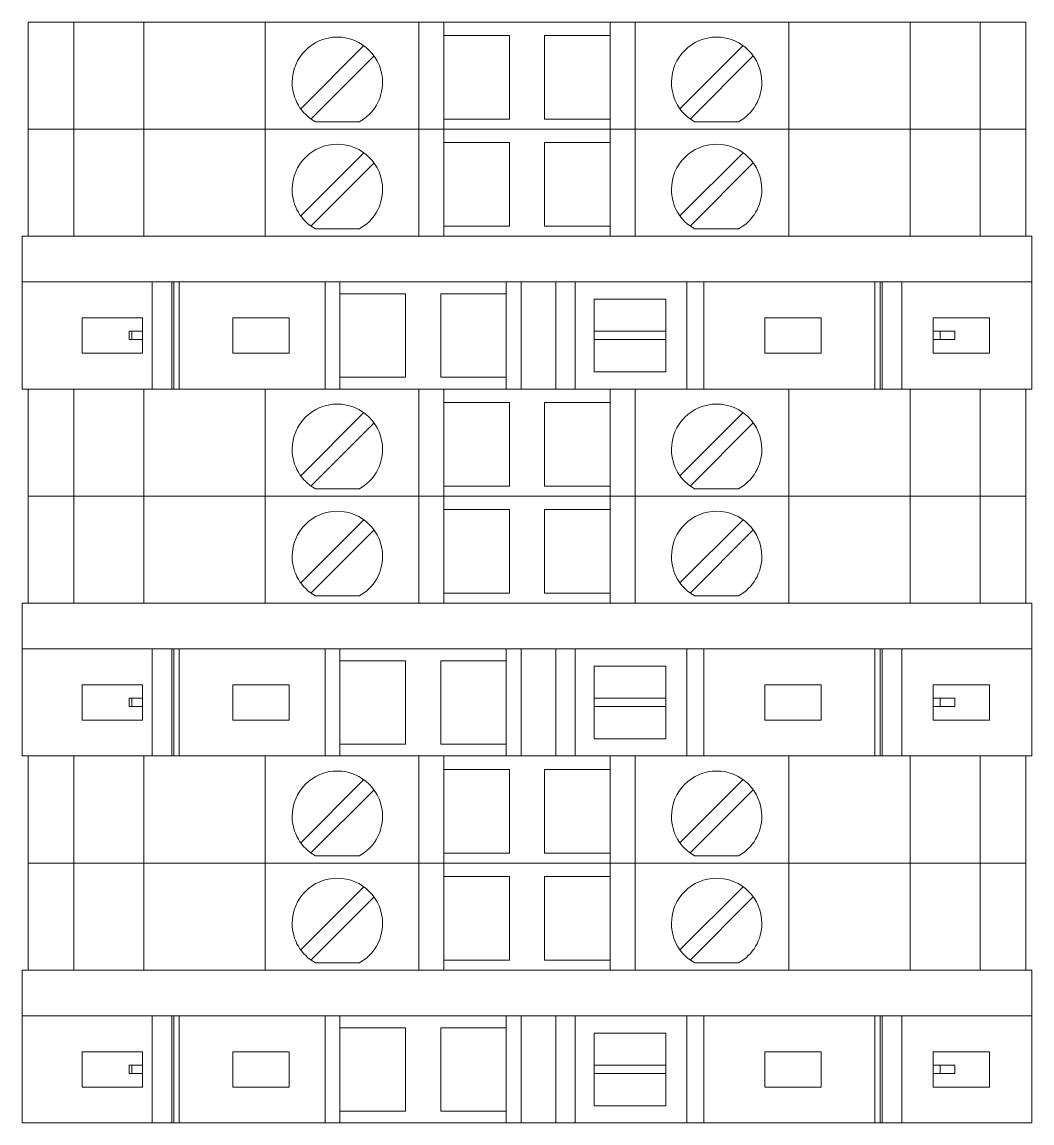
# Model space of a CAD drawing. Header units: millimetres. Extents: x 1880 to 4113, y 771 to 2990.
# Drawn here: x 3578.5 to 3627.1, y 2285.2 to 2338.2 of the extents above; entities that cross this region are included whole.
import ezdxf

# ---------------------------------------------------------------- set-up
doc = ezdxf.new("R2010")
doc.units = ezdxf.units.MM
doc.layers.add('000-PI-Oprema', color=30, linetype='Continuous', lineweight=5)
doc.layers.add('000-PI-ORMAR', color=2, linetype='Continuous')

msp = doc.modelspace()

# ---------------------------------------------------------------- linework, layer by layer
at = {"color": 0, "linetype": 'ByBlock', "lineweight": 0, "ltscale": 0.25}
for points in [[(3578.522, 2327.889), (3578.522, 2320.539), (3627.122, 2320.539), (3627.122, 2327.889), (3578.522, 2327.889)], [(3578.522, 2310.239), (3578.522, 2302.889), (3627.122, 2302.889), (3627.122, 2310.239), (3578.522, 2310.239)], [(3578.522, 2292.589), (3578.522, 2285.239), (3627.122, 2285.239), (3627.122, 2292.589), (3578.522, 2292.589)]]:
    msp.add_lwpolyline(points, dxfattribs=at)
at = {"layer": '000-PI-Oprema', "color": 0, "linetype": 'ByBlock', "lineweight": 0}
for p, q in [((3578.522, 2327.889), (3578.522, 2320.539)), ((3627.122, 2327.889), (3578.522, 2327.889)), ((3627.122, 2320.539), (3627.122, 2327.889)), ((3584.787, 2325.689), (3578.522, 2325.689)), ((3584.787, 2320.539), (3584.787, 2325.689)), ((3585.724, 2325.689), (3584.787, 2325.689)), ((3585.724, 2320.539), (3585.724, 2325.689)), ((3585.824, 2325.689), (3585.724, 2325.689)), ((3585.824, 2325.689), (3585.824, 2320.539)), ((3586.082, 2325.689), (3585.824, 2325.689)), ((3586.082, 2325.689), (3586.082, 2320.539)), ((3593.103, 2325.689), (3586.082, 2325.689)), ((3593.103, 2325.689), (3593.822, 2325.689)), ((3593.103, 2320.539), (3593.103, 2325.689)), ((3593.822, 2325.114), (3593.822, 2325.689)), ((3593.822, 2325.689), (3601.822, 2325.689)), ((3601.822, 2325.689), (3601.822, 2325.114)), ((3601.822, 2325.689), (3602.54, 2325.689)), ((3602.54, 2325.689), (3604.212, 2325.689)), ((3602.54, 2320.539), (3602.54, 2325.689)), ((3605.137, 2325.689), (3604.212, 2325.689)), ((3604.212, 2325.689), (3604.212, 2320.539)), ((3610.511, 2325.689), (3605.137, 2325.689)), ((3605.137, 2325.689), (3605.137, 2320.539)), ((3610.511, 2325.689), (3610.511, 2320.539)), ((3611.332, 2325.689), (3610.511, 2325.689)), ((3611.332, 2320.539), (3611.332, 2325.689)), ((3611.332, 2325.689), (3619.562, 2325.689)), ((3619.562, 2325.689), (3619.562, 2320.539)), ((3619.562, 2325.689), (3619.82, 2325.689)), ((3619.82, 2320.539), (3619.82, 2325.689)), ((3619.82, 2325.689), (3619.92, 2325.689)), ((3620.857, 2325.689), (3619.92, 2325.689)), ((3619.92, 2320.539), (3619.92, 2325.689)), ((3620.857, 2325.689), (3627.122, 2325.689)), ((3620.857, 2320.539), (3620.857, 2325.689)), ((3593.822, 2321.114), (3593.822, 2325.114)), ((3593.822, 2325.114), (3596.972, 2325.114)), ((3596.972, 2325.114), (3596.972, 2321.114)), ((3598.672, 2325.114), (3601.822, 2325.114)), ((3598.672, 2321.114), (3598.672, 2325.114)), ((3601.822, 2325.114), (3601.822, 2321.114)), ((3606.047, 2324.864), (3609.497, 2324.864)), ((3606.047, 2323.314), (3606.047, 2324.864)), ((3609.497, 2324.864), (3609.497, 2323.314)), ((3581.422, 2322.264), (3581.422, 2323.964)), ((3581.422, 2323.964), (3584.322, 2323.964)), ((3584.322, 2323.964), (3584.322, 2323.314)), ((3588.672, 2323.964), (3591.372, 2323.964)), ((3588.672, 2322.264), (3588.672, 2323.964)), ((3591.372, 2323.964), (3591.372, 2322.264)), ((3614.272, 2323.964), (3616.972, 2323.964)), ((3614.272, 2322.264), (3614.272, 2323.964)), ((3616.972, 2323.964), (3616.972, 2322.264)), ((3622.372, 2323.314), (3622.372, 2323.964)), ((3622.372, 2323.964), (3625.072, 2323.964)), ((3625.072, 2323.964), (3625.072, 2322.264)), ((3583.807, 2323.314), (3583.677, 2323.314)), ((3583.677, 2322.914), (3583.677, 2323.314)), ((3583.807, 2323.314), (3583.807, 2322.914)), ((3583.807, 2323.314), (3584.322, 2323.314)), ((3584.322, 2323.314), (3584.322, 2322.914)), ((3606.047, 2323.314), (3609.497, 2323.314)), ((3606.047, 2322.914), (3606.047, 2323.314)), ((3609.497, 2323.314), (3609.497, 2322.914)), ((3622.372, 2322.914), (3622.372, 2323.314)), ((3622.372, 2323.314), (3622.707, 2323.314)), ((3622.707, 2323.314), (3622.707, 2322.914)), ((3623.407, 2323.314), (3622.707, 2323.314)), ((3623.407, 2323.314), (3623.407, 2322.914)), ((3583.807, 2322.914), (3583.677, 2322.914)), ((3583.807, 2322.914), (3584.322, 2322.914)), ((3584.322, 2322.914), (3584.322, 2322.264)), ((3606.047, 2322.914), (3609.497, 2322.914)), ((3606.047, 2321.364), (3606.047, 2322.914)), ((3609.497, 2322.914), (3609.497, 2321.364)), ((3622.372, 2322.914), (3622.707, 2322.914)), ((3622.372, 2322.264), (3622.372, 2322.914)), ((3623.407, 2322.914), (3622.707, 2322.914)), ((3584.322, 2322.264), (3581.422, 2322.264)), ((3591.372, 2322.264), (3588.672, 2322.264)), ((3616.972, 2322.264), (3614.272, 2322.264)), ((3625.072, 2322.264), (3622.372, 2322.264)), ((3609.497, 2321.364), (3606.047, 2321.364)), ((3596.972, 2321.114), (3593.822, 2321.114)), ((3593.822, 2320.539), (3593.822, 2321.114)), ((3601.822, 2321.114), (3598.672, 2321.114)), ((3601.822, 2321.114), (3601.822, 2320.539)), ((3585.724, 2320.539), (3584.787, 2320.539)), ((3585.824, 2320.539), (3585.724, 2320.539)), ((3586.082, 2320.539), (3585.824, 2320.539)), ((3593.103, 2320.539), (3593.822, 2320.539)), ((3578.522, 2310.239), (3578.522, 2302.889)), ((3627.122, 2310.239), (3578.522, 2310.239)), ((3627.122, 2302.889), (3627.122, 2310.239)), ((3584.787, 2308.039), (3578.522, 2308.039)), ((3584.787, 2302.889), (3584.787, 2308.039)), ((3585.724, 2308.039), (3584.787, 2308.039)), ((3585.724, 2302.889), (3585.724, 2308.039)), ((3585.824, 2308.039), (3585.724, 2308.039)), ((3585.824, 2308.039), (3585.824, 2302.889)), ((3586.082, 2308.039), (3585.824, 2308.039)), ((3586.082, 2308.039), (3586.082, 2302.889)), ((3593.103, 2308.039), (3586.082, 2308.039)), ((3593.103, 2308.039), (3593.822, 2308.039)), ((3593.103, 2302.889), (3593.103, 2308.039)), ((3593.822, 2307.464), (3593.822, 2308.039)), ((3593.822, 2308.039), (3601.822, 2308.039)), ((3601.822, 2308.039), (3601.822, 2307.464)), ((3601.822, 2308.039), (3602.54, 2308.039)), ((3602.54, 2308.039), (3604.212, 2308.039)), ((3602.54, 2302.889), (3602.54, 2308.039)), ((3605.137, 2308.039), (3604.212, 2308.039)), ((3604.212, 2308.039), (3604.212, 2302.889)), ((3610.511, 2308.039), (3605.137, 2308.039)), ((3605.137, 2308.039), (3605.137, 2302.889)), ((3610.511, 2308.039), (3610.511, 2302.889)), ((3611.332, 2308.039), (3610.511, 2308.039)), ((3611.332, 2302.889), (3611.332, 2308.039)), ((3611.332, 2308.039), (3619.562, 2308.039)), ((3619.562, 2308.039), (3619.562, 2302.889)), ((3619.562, 2308.039), (3619.82, 2308.039)), ((3619.82, 2302.889), (3619.82, 2308.039)), ((3619.82, 2308.039), (3619.92, 2308.039)), ((3620.857, 2308.039), (3619.92, 2308.039)), ((3619.92, 2302.889), (3619.92, 2308.039)), ((3620.857, 2308.039), (3627.122, 2308.039)), ((3620.857, 2302.889), (3620.857, 2308.039)), ((3593.822, 2303.464), (3593.822, 2307.464)), ((3593.822, 2307.464), (3596.972, 2307.464)), ((3596.972, 2307.464), (3596.972, 2303.464)), ((3598.672, 2307.464), (3601.822, 2307.464)), ((3598.672, 2303.464), (3598.672, 2307.464)), ((3601.822, 2307.464), (3601.822, 2303.464)), ((3606.047, 2307.214), (3609.497, 2307.214)), ((3606.047, 2305.664), (3606.047, 2307.214)), ((3609.497, 2307.214), (3609.497, 2305.664)), ((3581.422, 2304.614), (3581.422, 2306.314)), ((3581.422, 2306.314), (3584.322, 2306.314)), ((3584.322, 2306.314), (3584.322, 2305.664)), ((3588.672, 2306.314), (3591.372, 2306.314)), ((3588.672, 2304.614), (3588.672, 2306.314)), ((3591.372, 2306.314), (3591.372, 2304.614)), ((3614.272, 2306.314), (3616.972, 2306.314)), ((3614.272, 2304.614), (3614.272, 2306.314)), ((3616.972, 2306.314), (3616.972, 2304.614)), ((3622.372, 2305.664), (3622.372, 2306.314)), ((3622.372, 2306.314), (3625.072, 2306.314)), ((3625.072, 2306.314), (3625.072, 2304.614)), ((3583.807, 2305.664), (3583.677, 2305.664)), ((3583.677, 2305.264), (3583.677, 2305.664)), ((3583.807, 2305.664), (3583.807, 2305.264)), ((3583.807, 2305.664), (3584.322, 2305.664)), ((3584.322, 2305.664), (3584.322, 2305.264)), ((3606.047, 2305.664), (3609.497, 2305.664)), ((3606.047, 2305.264), (3606.047, 2305.664)), ((3609.497, 2305.664), (3609.497, 2305.264)), ((3622.372, 2305.264), (3622.372, 2305.664)), ((3622.372, 2305.664), (3622.707, 2305.664)), ((3622.707, 2305.664), (3622.707, 2305.264)), ((3623.407, 2305.664), (3622.707, 2305.664)), ((3623.407, 2305.664), (3623.407, 2305.264)), ((3583.807, 2305.264), (3583.677, 2305.264)), ((3583.807, 2305.264), (3584.322, 2305.264)), ((3584.322, 2305.264), (3584.322, 2304.614)), ((3606.047, 2305.264), (3609.497, 2305.264)), ((3606.047, 2303.714), (3606.047, 2305.264)), ((3609.497, 2305.264), (3609.497, 2303.714)), ((3622.372, 2305.264), (3622.707, 2305.264)), ((3622.372, 2304.614), (3622.372, 2305.264)), ((3623.407, 2305.264), (3622.707, 2305.264)), ((3584.322, 2304.614), (3581.422, 2304.614)), ((3591.372, 2304.614), (3588.672, 2304.614)), ((3616.972, 2304.614), (3614.272, 2304.614)), ((3625.072, 2304.614), (3622.372, 2304.614)), ((3596.972, 2303.464), (3593.822, 2303.464)), ((3593.822, 2302.889), (3593.822, 2303.464)), ((3601.822, 2303.464), (3598.672, 2303.464)), ((3601.822, 2303.464), (3601.822, 2302.889)), ((3609.497, 2303.714), (3606.047, 2303.714)), ((3585.724, 2302.889), (3584.787, 2302.889)), ((3585.824, 2302.889), (3585.724, 2302.889)), ((3586.082, 2302.889), (3585.824, 2302.889)), ((3593.103, 2302.889), (3593.822, 2302.889)), ((3578.522, 2292.589), (3578.522, 2285.239)), ((3627.122, 2292.589), (3578.522, 2292.589)), ((3627.122, 2285.239), (3627.122, 2292.589)), ((3584.787, 2290.389), (3578.522, 2290.389)), ((3584.787, 2285.239), (3584.787, 2290.389)), ((3585.724, 2290.389), (3584.787, 2290.389)), ((3585.724, 2285.239), (3585.724, 2290.389)), ((3585.824, 2290.389), (3585.724, 2290.389)), ((3585.824, 2290.389), (3585.824, 2285.239)), ((3586.082, 2290.389), (3585.824, 2290.389)), ((3586.082, 2290.389), (3586.082, 2285.239)), ((3593.103, 2290.389), (3586.082, 2290.389)), ((3593.103, 2290.389), (3593.822, 2290.389)), ((3593.103, 2285.239), (3593.103, 2290.389)), ((3593.822, 2289.814), (3593.822, 2290.389)), ((3593.822, 2290.389), (3601.822, 2290.389)), ((3601.822, 2290.389), (3601.822, 2289.814)), ((3601.822, 2290.389), (3602.54, 2290.389)), ((3602.54, 2290.389), (3604.212, 2290.389)), ((3602.54, 2285.239), (3602.54, 2290.389)), ((3605.137, 2290.389), (3604.212, 2290.389)), ((3604.212, 2290.389), (3604.212, 2285.239)), ((3610.511, 2290.389), (3605.137, 2290.389)), ((3605.137, 2290.389), (3605.137, 2285.239)), ((3610.511, 2290.389), (3610.511, 2285.239)), ((3611.332, 2290.389), (3610.511, 2290.389)), ((3611.332, 2285.239), (3611.332, 2290.389)), ((3611.332, 2290.389), (3619.562, 2290.389)), ((3619.562, 2290.389), (3619.562, 2285.239)), ((3619.562, 2290.389), (3619.82, 2290.389)), ((3619.82, 2285.239), (3619.82, 2290.389)), ((3619.82, 2290.389), (3619.92, 2290.389)), ((3620.857, 2290.389), (3619.92, 2290.389)), ((3619.92, 2285.239), (3619.92, 2290.389)), ((3620.857, 2290.389), (3627.122, 2290.389)), ((3620.857, 2285.239), (3620.857, 2290.389)), ((3593.822, 2285.814), (3593.822, 2289.814)), ((3593.822, 2289.814), (3596.972, 2289.814)), ((3596.972, 2289.814), (3596.972, 2285.814)), ((3598.672, 2289.814), (3601.822, 2289.814)), ((3598.672, 2285.814), (3598.672, 2289.814)), ((3601.822, 2289.814), (3601.822, 2285.814)), ((3606.047, 2289.564), (3609.497, 2289.564)), ((3606.047, 2288.014), (3606.047, 2289.564)), ((3609.497, 2289.564), (3609.497, 2288.014)), ((3581.422, 2286.964), (3581.422, 2288.664)), ((3581.422, 2288.664), (3584.322, 2288.664)), ((3584.322, 2288.664), (3584.322, 2288.014)), ((3588.672, 2288.664), (3591.372, 2288.664)), ((3588.672, 2286.964), (3588.672, 2288.664)), ((3591.372, 2288.664), (3591.372, 2286.964)), ((3614.272, 2288.664), (3616.972, 2288.664)), ((3614.272, 2286.964), (3614.272, 2288.664)), ((3616.972, 2288.664), (3616.972, 2286.964)), ((3622.372, 2288.014), (3622.372, 2288.664)), ((3622.372, 2288.664), (3625.072, 2288.664)), ((3625.072, 2288.664), (3625.072, 2286.964)), ((3583.807, 2288.014), (3583.677, 2288.014)), ((3583.677, 2287.614), (3583.677, 2288.014)), ((3583.807, 2288.014), (3583.807, 2287.614)), ((3583.807, 2288.014), (3584.322, 2288.014)), ((3584.322, 2288.014), (3584.322, 2287.614)), ((3606.047, 2288.014), (3609.497, 2288.014)), ((3606.047, 2287.614), (3606.047, 2288.014)), ((3609.497, 2288.014), (3609.497, 2287.614)), ((3622.372, 2287.614), (3622.372, 2288.014)), ((3622.372, 2288.014), (3622.707, 2288.014)), ((3622.707, 2288.014), (3622.707, 2287.614)), ((3623.407, 2288.014), (3622.707, 2288.014)), ((3623.407, 2288.014), (3623.407, 2287.614)), ((3583.807, 2287.614), (3583.677, 2287.614)), ((3583.807, 2287.614), (3584.322, 2287.614)), ((3584.322, 2287.614), (3584.322, 2286.964)), ((3606.047, 2287.614), (3609.497, 2287.614)), ((3606.047, 2286.064), (3606.047, 2287.614)), ((3609.497, 2287.614), (3609.497, 2286.064)), ((3622.372, 2287.614), (3622.707, 2287.614)), ((3622.372, 2286.964), (3622.372, 2287.614)), ((3623.407, 2287.614), (3622.707, 2287.614)), ((3584.322, 2286.964), (3581.422, 2286.964)), ((3591.372, 2286.964), (3588.672, 2286.964)), ((3616.972, 2286.964), (3614.272, 2286.964)), ((3625.072, 2286.964), (3622.372, 2286.964)), ((3609.497, 2286.064), (3606.047, 2286.064)), ((3596.972, 2285.814), (3593.822, 2285.814)), ((3593.822, 2285.239), (3593.822, 2285.814)), ((3601.822, 2285.814), (3598.672, 2285.814)), ((3601.822, 2285.814), (3601.822, 2285.239)), ((3585.724, 2285.239), (3584.787, 2285.239)), ((3585.824, 2285.239), (3585.724, 2285.239)), ((3586.082, 2285.239), (3585.824, 2285.239)), ((3593.103, 2285.239), (3593.822, 2285.239))]:
    msp.add_line(p, q, dxfattribs=at)
at = {"layer": '000-PI-Oprema', "color": 0, "linetype": 'ByBlock', "lineweight": 0, "ltscale": 0.25}
for p, q in [((3627.122, 2320.539), (3578.522, 2320.539)), ((3627.122, 2302.889), (3578.522, 2302.889)), ((3627.122, 2285.239), (3578.522, 2285.239))]:
    msp.add_line(p, q, dxfattribs=at)
at = {"layer": '000-PI-ORMAR', "color": 0, "linetype": 'ByBlock', "lineweight": 0}
for p, q in [((3578.822, 2338.189), (3578.822, 2338.189)), ((3578.822, 2338.189), (3579.505, 2338.189)), ((3578.822, 2333.039), (3578.822, 2338.189)), ((3579.822, 2338.189), (3579.505, 2338.189)), ((3579.822, 2338.189), (3579.822, 2338.189)), ((3581.022, 2338.189), (3579.822, 2338.189)), ((3581.022, 2338.189), (3581.022, 2338.189)), ((3582.614, 2338.189), (3581.022, 2338.189)), ((3581.022, 2333.039), (3581.022, 2338.189)), ((3584.756, 2338.189), (3582.614, 2338.189)), ((3583.072, 2338.189), (3583.072, 2338.189)), ((3584.383, 2333.039), (3584.383, 2338.189)), ((3585.14, 2338.189), (3584.756, 2338.189)), ((3587.648, 2338.189), (3585.14, 2338.189)), ((3585.622, 2338.189), (3585.622, 2338.189)), ((3586.522, 2338.189), (3586.522, 2338.189)), ((3590.222, 2338.189), (3587.648, 2338.189)), ((3597.622, 2338.189), (3590.222, 2338.189)), ((3590.222, 2333.039), (3590.222, 2338.189)), ((3598.822, 2338.189), (3597.622, 2338.189)), ((3597.622, 2333.039), (3597.622, 2338.189)), ((3598.822, 2338.189), (3598.822, 2338.189)), ((3606.822, 2338.189), (3598.822, 2338.189)), ((3598.822, 2333.039), (3598.822, 2338.189)), ((3606.822, 2338.189), (3606.822, 2338.189)), ((3608.022, 2338.189), (3606.822, 2338.189)), ((3606.822, 2333.039), (3606.822, 2338.189)), ((3615.422, 2338.189), (3608.022, 2338.189)), ((3608.022, 2333.039), (3608.022, 2338.189)), ((3612.622, 2338.189), (3612.622, 2338.189)), ((3617.996, 2338.189), (3615.422, 2338.189)), ((3615.422, 2333.039), (3615.422, 2338.189)), ((3617.672, 2338.189), (3617.672, 2338.189)), ((3620.504, 2338.189), (3617.996, 2338.189)), ((3620.322, 2338.189), (3620.322, 2338.189)), ((3620.888, 2338.189), (3620.504, 2338.189)), ((3623.03, 2338.189), (3620.888, 2338.189)), ((3621.261, 2333.039), (3621.261, 2338.189)), ((3622.572, 2338.189), (3622.572, 2338.189)), ((3624.622, 2338.189), (3623.03, 2338.189)), ((3624.622, 2338.189), (3624.622, 2338.189)), ((3624.622, 2338.189), (3626.822, 2338.189)), ((3624.622, 2333.039), (3624.622, 2338.189)), ((3626.822, 2338.189), (3626.822, 2338.189)), ((3626.822, 2333.039), (3626.822, 2338.189)), ((3598.822, 2337.539), (3598.822, 2337.539)), ((3598.822, 2337.539), (3601.972, 2337.539)), ((3601.972, 2337.539), (3601.972, 2333.514)), ((3601.972, 2337.539), (3601.972, 2337.539)), ((3603.672, 2337.539), (3606.822, 2337.539)), ((3603.672, 2333.514), (3603.672, 2337.539)), ((3603.672, 2337.539), (3603.672, 2337.539)), ((3606.822, 2337.539), (3606.822, 2337.539)), ((3594.967, 2337.054), (3591.932, 2334.019)), ((3594.967, 2337.054), (3594.967, 2337.054)), ((3613.217, 2337.054), (3610.182, 2334.019)), ((3613.217, 2337.054), (3613.217, 2337.054)), ((3592.426, 2333.524), (3595.462, 2336.559)), ((3595.462, 2336.559), (3595.462, 2336.559)), ((3597.622, 2333.989), (3597.622, 2336.589)), ((3597.622, 2336.589), (3597.622, 2336.589)), ((3608.022, 2336.589), (3608.022, 2336.589)), ((3608.022, 2333.989), (3608.022, 2336.589)), ((3610.676, 2333.524), (3613.712, 2336.559)), ((3613.712, 2336.559), (3613.712, 2336.559)), ((3591.932, 2334.019), (3591.932, 2334.019)), ((3592.426, 2333.524), (3592.426, 2333.524)), ((3597.622, 2333.989), (3597.622, 2333.989)), ((3598.822, 2333.514), (3598.822, 2333.514)), ((3601.972, 2333.514), (3598.822, 2333.514)), ((3601.972, 2333.514), (3601.972, 2333.514)), ((3606.822, 2333.514), (3603.672, 2333.514)), ((3603.672, 2333.514), (3603.672, 2333.514)), ((3606.822, 2333.514), (3606.822, 2333.514)), ((3608.022, 2333.989), (3608.022, 2333.989)), ((3610.182, 2334.019), (3610.182, 2334.019)), ((3610.676, 2333.524), (3610.676, 2333.524)), ((3578.822, 2333.039), (3578.822, 2333.039)), ((3578.822, 2333.039), (3579.505, 2333.039)), ((3578.822, 2333.039), (3578.822, 2333.039)), ((3578.822, 2333.039), (3579.505, 2333.039)), ((3578.822, 2327.889), (3578.822, 2333.039)), ((3579.822, 2333.039), (3579.505, 2333.039)), ((3579.822, 2333.039), (3579.505, 2333.039)), ((3581.022, 2333.039), (3579.822, 2333.039)), ((3579.822, 2333.039), (3579.822, 2333.039)), ((3579.822, 2333.039), (3579.822, 2333.039)), ((3581.022, 2333.039), (3579.822, 2333.039)), ((3580.322, 2333.039), (3580.322, 2333.039)), ((3582.614, 2333.039), (3581.022, 2333.039)), ((3581.022, 2333.039), (3581.022, 2333.039)), ((3581.022, 2333.039), (3581.022, 2333.039)), ((3582.614, 2333.039), (3581.022, 2333.039)), ((3581.022, 2327.889), (3581.022, 2333.039)), ((3584.756, 2333.039), (3582.614, 2333.039)), ((3584.756, 2333.039), (3582.614, 2333.039)), ((3583.072, 2333.039), (3583.072, 2333.039)), ((3583.072, 2333.039), (3583.072, 2333.039)), ((3584.383, 2327.889), (3584.383, 2333.039)), ((3584.756, 2333.039), (3585.14, 2333.039)), ((3585.14, 2333.039), (3584.756, 2333.039)), ((3585.14, 2333.039), (3587.648, 2333.039)), ((3587.648, 2333.039), (3585.14, 2333.039)), ((3585.622, 2333.039), (3585.622, 2333.039)), ((3585.622, 2333.039), (3585.622, 2333.039)), ((3586.522, 2333.039), (3586.522, 2333.039)), ((3586.522, 2333.039), (3586.522, 2333.039)), ((3586.822, 2333.039), (3586.822, 2333.039)), ((3590.222, 2333.039), (3587.648, 2333.039)), ((3590.222, 2333.039), (3587.648, 2333.039)), ((3597.622, 2333.039), (3590.222, 2333.039)), ((3597.622, 2333.039), (3590.222, 2333.039)), ((3590.222, 2327.889), (3590.222, 2333.039)), ((3592.638, 2333.389), (3592.638, 2333.389)), ((3592.638, 2333.389), (3594.756, 2333.389)), ((3594.756, 2333.389), (3594.756, 2333.389)), ((3598.822, 2333.039), (3597.622, 2333.039)), ((3598.822, 2333.039), (3597.622, 2333.039)), ((3597.622, 2327.889), (3597.622, 2333.039)), ((3606.822, 2333.039), (3598.822, 2333.039)), ((3598.822, 2333.039), (3598.822, 2333.039)), ((3598.822, 2333.039), (3598.822, 2333.039)), ((3606.822, 2333.039), (3598.822, 2333.039)), ((3598.822, 2327.889), (3598.822, 2333.039)), ((3608.022, 2333.039), (3606.822, 2333.039)), ((3606.822, 2333.039), (3606.822, 2333.039)), ((3606.822, 2333.039), (3606.822, 2333.039)), ((3608.022, 2333.039), (3606.822, 2333.039)), ((3606.822, 2327.889), (3606.822, 2333.039)), ((3615.422, 2333.039), (3608.022, 2333.039)), ((3615.422, 2333.039), (3608.022, 2333.039)), ((3608.022, 2327.889), (3608.022, 2333.039)), ((3610.888, 2333.389), (3610.888, 2333.389)), ((3610.888, 2333.389), (3613.006, 2333.389)), ((3612.622, 2333.039), (3612.622, 2333.039)), ((3612.622, 2333.039), (3612.622, 2333.039)), ((3613.006, 2333.389), (3613.006, 2333.389)), ((3617.996, 2333.039), (3615.422, 2333.039)), ((3617.996, 2333.039), (3615.422, 2333.039)), ((3615.422, 2327.889), (3615.422, 2333.039)), ((3617.672, 2333.039), (3617.672, 2333.039)), ((3617.672, 2333.039), (3617.672, 2333.039)), ((3617.996, 2333.039), (3620.504, 2333.039)), ((3620.504, 2333.039), (3617.996, 2333.039)), ((3618.822, 2333.039), (3618.822, 2333.039)), ((3620.322, 2333.039), (3620.322, 2333.039)), ((3620.322, 2333.039), (3620.322, 2333.039)), ((3620.504, 2333.039), (3620.888, 2333.039)), ((3620.888, 2333.039), (3620.504, 2333.039)), ((3623.03, 2333.039), (3620.888, 2333.039)), ((3623.03, 2333.039), (3620.888, 2333.039)), ((3621.261, 2327.889), (3621.261, 2333.039)), ((3622.572, 2333.039), (3622.572, 2333.039)), ((3622.572, 2333.039), (3622.572, 2333.039)), ((3624.622, 2333.039), (3623.03, 2333.039)), ((3624.622, 2333.039), (3623.03, 2333.039)), ((3624.622, 2333.039), (3626.822, 2333.039)), ((3624.622, 2333.039), (3624.622, 2333.039)), ((3624.622, 2333.039), (3624.622, 2333.039)), ((3624.622, 2333.039), (3626.822, 2333.039)), ((3624.622, 2327.889), (3624.622, 2333.039)), ((3626.822, 2333.039), (3626.822, 2333.039)), ((3626.822, 2333.039), (3626.822, 2333.039)), ((3626.822, 2327.889), (3626.822, 2333.039)), ((3598.822, 2332.389), (3598.822, 2332.389)), ((3598.822, 2332.389), (3601.972, 2332.389)), ((3601.972, 2332.389), (3601.972, 2328.364)), ((3601.972, 2332.389), (3601.972, 2332.389)), ((3603.672, 2332.389), (3606.822, 2332.389)), ((3603.672, 2328.364), (3603.672, 2332.389)), ((3603.672, 2332.389), (3603.672, 2332.389)), ((3606.822, 2332.389), (3606.822, 2332.389)), ((3594.967, 2331.904), (3591.932, 2328.869)), ((3592.426, 2328.374), (3595.462, 2331.409)), ((3594.967, 2331.904), (3594.967, 2331.904)), ((3595.462, 2331.409), (3595.462, 2331.409)), ((3597.622, 2328.839), (3597.622, 2331.439)), ((3597.622, 2331.439), (3597.622, 2331.439)), ((3608.022, 2331.439), (3608.022, 2331.439)), ((3608.022, 2328.839), (3608.022, 2331.439)), ((3613.217, 2331.904), (3610.182, 2328.869)), ((3610.676, 2328.374), (3613.712, 2331.409)), ((3613.217, 2331.904), (3613.217, 2331.904)), ((3613.712, 2331.409), (3613.712, 2331.409)), ((3591.932, 2328.869), (3591.932, 2328.869)), ((3597.622, 2328.839), (3597.622, 2328.839)), ((3608.022, 2328.839), (3608.022, 2328.839)), ((3610.182, 2328.869), (3610.182, 2328.869)), ((3592.426, 2328.374), (3592.426, 2328.374)), ((3592.638, 2328.239), (3592.638, 2328.239)), ((3592.638, 2328.239), (3594.756, 2328.239)), ((3594.756, 2328.239), (3594.756, 2328.239)), ((3598.822, 2328.364), (3598.822, 2328.364)), ((3601.972, 2328.364), (3598.822, 2328.364)), ((3601.972, 2328.364), (3601.972, 2328.364)), ((3606.822, 2328.364), (3603.672, 2328.364)), ((3603.672, 2328.364), (3603.672, 2328.364)), ((3606.822, 2328.364), (3606.822, 2328.364)), ((3610.676, 2328.374), (3610.676, 2328.374)), ((3610.888, 2328.239), (3610.888, 2328.239)), ((3610.888, 2328.239), (3613.006, 2328.239)), ((3613.006, 2328.239), (3613.006, 2328.239)), ((3578.822, 2327.889), (3578.822, 2327.889)), ((3578.822, 2327.889), (3579.505, 2327.889)), ((3579.822, 2327.889), (3579.505, 2327.889)), ((3581.022, 2327.889), (3579.822, 2327.889)), ((3579.822, 2327.889), (3579.822, 2327.889)), ((3580.322, 2327.889), (3580.322, 2327.889)), ((3582.614, 2327.889), (3581.022, 2327.889)), ((3581.022, 2327.889), (3581.022, 2327.889)), ((3584.756, 2327.889), (3582.614, 2327.889)), ((3583.072, 2327.889), (3583.072, 2327.889)), ((3584.756, 2327.889), (3585.14, 2327.889)), ((3585.14, 2327.889), (3587.648, 2327.889)), ((3585.622, 2327.889), (3585.622, 2327.889)), ((3586.522, 2327.889), (3586.522, 2327.889)), ((3586.822, 2327.889), (3586.822, 2327.889)), ((3590.222, 2327.889), (3587.648, 2327.889)), ((3597.622, 2327.889), (3590.222, 2327.889)), ((3598.822, 2327.889), (3597.622, 2327.889)), ((3606.822, 2327.889), (3598.822, 2327.889)), ((3598.822, 2327.889), (3598.822, 2327.889)), ((3608.022, 2327.889), (3606.822, 2327.889)), ((3606.822, 2327.889), (3606.822, 2327.889)), ((3615.422, 2327.889), (3608.022, 2327.889)), ((3612.622, 2327.889), (3612.622, 2327.889)), ((3617.996, 2327.889), (3615.422, 2327.889)), ((3617.672, 2327.889), (3617.672, 2327.889)), ((3617.996, 2327.889), (3620.504, 2327.889)), ((3618.822, 2327.889), (3618.822, 2327.889)), ((3620.322, 2327.889), (3620.322, 2327.889)), ((3620.504, 2327.889), (3620.888, 2327.889)), ((3623.03, 2327.889), (3620.888, 2327.889)), ((3622.572, 2327.889), (3622.572, 2327.889)), ((3624.622, 2327.889), (3623.03, 2327.889)), ((3624.622, 2327.889), (3626.822, 2327.889)), ((3624.622, 2327.889), (3624.622, 2327.889)), ((3626.822, 2327.889), (3626.822, 2327.889)), ((3578.822, 2320.539), (3578.822, 2320.539)), ((3578.822, 2320.539), (3579.505, 2320.539)), ((3578.822, 2315.389), (3578.822, 2320.539)), ((3579.822, 2320.539), (3579.505, 2320.539)), ((3579.822, 2320.539), (3579.822, 2320.539)), ((3581.022, 2320.539), (3579.822, 2320.539)), ((3581.022, 2320.539), (3581.022, 2320.539)), ((3582.614, 2320.539), (3581.022, 2320.539)), ((3581.022, 2315.389), (3581.022, 2320.539)), ((3584.756, 2320.539), (3582.614, 2320.539)), ((3583.072, 2320.539), (3583.072, 2320.539)), ((3584.383, 2315.389), (3584.383, 2320.539)), ((3585.14, 2320.539), (3584.756, 2320.539)), ((3587.648, 2320.539), (3585.14, 2320.539)), ((3585.622, 2320.539), (3585.622, 2320.539)), ((3586.522, 2320.539), (3586.522, 2320.539)), ((3590.222, 2320.539), (3587.648, 2320.539)), ((3597.622, 2320.539), (3590.222, 2320.539)), ((3590.222, 2315.389), (3590.222, 2320.539)), ((3598.822, 2320.539), (3597.622, 2320.539)), ((3597.622, 2315.389), (3597.622, 2320.539)), ((3598.822, 2320.539), (3598.822, 2320.539)), ((3606.822, 2320.539), (3598.822, 2320.539)), ((3598.822, 2315.389), (3598.822, 2320.539)), ((3606.822, 2320.539), (3606.822, 2320.539)), ((3608.022, 2320.539), (3606.822, 2320.539)), ((3606.822, 2315.389), (3606.822, 2320.539)), ((3615.422, 2320.539), (3608.022, 2320.539)), ((3608.022, 2315.389), (3608.022, 2320.539)), ((3612.622, 2320.539), (3612.622, 2320.539)), ((3617.996, 2320.539), (3615.422, 2320.539)), ((3615.422, 2315.389), (3615.422, 2320.539)), ((3617.672, 2320.539), (3617.672, 2320.539)), ((3620.504, 2320.539), (3617.996, 2320.539)), ((3620.322, 2320.539), (3620.322, 2320.539)), ((3620.888, 2320.539), (3620.504, 2320.539)), ((3623.03, 2320.539), (3620.888, 2320.539)), ((3621.261, 2315.389), (3621.261, 2320.539)), ((3622.572, 2320.539), (3622.572, 2320.539)), ((3624.622, 2320.539), (3623.03, 2320.539)), ((3624.622, 2320.539), (3624.622, 2320.539)), ((3624.622, 2320.539), (3626.822, 2320.539)), ((3624.622, 2315.389), (3624.622, 2320.539)), ((3626.822, 2320.539), (3626.822, 2320.539)), ((3626.822, 2315.389), (3626.822, 2320.539)), ((3598.822, 2319.889), (3598.822, 2319.889)), ((3598.822, 2319.889), (3601.972, 2319.889)), ((3601.972, 2319.889), (3601.972, 2315.864)), ((3601.972, 2319.889), (3601.972, 2319.889)), ((3603.672, 2319.889), (3606.822, 2319.889)), ((3603.672, 2315.864), (3603.672, 2319.889)), ((3603.672, 2319.889), (3603.672, 2319.889)), ((3606.822, 2319.889), (3606.822, 2319.889)), ((3594.967, 2319.404), (3591.932, 2316.369)), ((3594.967, 2319.404), (3594.967, 2319.404)), ((3613.217, 2319.404), (3610.182, 2316.369)), ((3613.217, 2319.404), (3613.217, 2319.404)), ((3592.426, 2315.874), (3595.462, 2318.909)), ((3595.462, 2318.909), (3595.462, 2318.909)), ((3597.622, 2316.339), (3597.622, 2318.939)), ((3597.622, 2318.939), (3597.622, 2318.939)), ((3608.022, 2318.939), (3608.022, 2318.939)), ((3608.022, 2316.339), (3608.022, 2318.939)), ((3610.676, 2315.874), (3613.712, 2318.909)), ((3613.712, 2318.909), (3613.712, 2318.909)), ((3591.932, 2316.369), (3591.932, 2316.369)), ((3597.622, 2316.339), (3597.622, 2316.339)), ((3608.022, 2316.339), (3608.022, 2316.339)), ((3610.182, 2316.369), (3610.182, 2316.369)), ((3592.426, 2315.874), (3592.426, 2315.874)), ((3592.638, 2315.739), (3592.638, 2315.739)), ((3592.638, 2315.739), (3594.756, 2315.739)), ((3594.756, 2315.739), (3594.756, 2315.739)), ((3598.822, 2315.864), (3598.822, 2315.864)), ((3601.972, 2315.864), (3598.822, 2315.864)), ((3601.972, 2315.864), (3601.972, 2315.864)), ((3606.822, 2315.864), (3603.672, 2315.864)), ((3603.672, 2315.864), (3603.672, 2315.864)), ((3606.822, 2315.864), (3606.822, 2315.864)), ((3610.676, 2315.874), (3610.676, 2315.874)), ((3610.888, 2315.739), (3610.888, 2315.739)), ((3610.888, 2315.739), (3613.006, 2315.739)), ((3613.006, 2315.739), (3613.006, 2315.739)), ((3578.822, 2315.389), (3578.822, 2315.389)), ((3578.822, 2315.389), (3579.505, 2315.389)), ((3578.822, 2315.389), (3578.822, 2315.389)), ((3578.822, 2315.389), (3579.505, 2315.389)), ((3578.822, 2310.239), (3578.822, 2315.389)), ((3579.822, 2315.389), (3579.505, 2315.389)), ((3579.822, 2315.389), (3579.505, 2315.389)), ((3581.022, 2315.389), (3579.822, 2315.389)), ((3579.822, 2315.389), (3579.822, 2315.389)), ((3579.822, 2315.389), (3579.822, 2315.389)), ((3581.022, 2315.389), (3579.822, 2315.389)), ((3580.322, 2315.389), (3580.322, 2315.389)), ((3582.614, 2315.389), (3581.022, 2315.389)), ((3581.022, 2315.389), (3581.022, 2315.389)), ((3581.022, 2315.389), (3581.022, 2315.389)), ((3582.614, 2315.389), (3581.022, 2315.389)), ((3581.022, 2310.239), (3581.022, 2315.389)), ((3584.756, 2315.389), (3582.614, 2315.389)), ((3584.756, 2315.389), (3582.614, 2315.389)), ((3583.072, 2315.389), (3583.072, 2315.389)), ((3583.072, 2315.389), (3583.072, 2315.389)), ((3584.383, 2310.239), (3584.383, 2315.389)), ((3584.756, 2315.389), (3585.14, 2315.389)), ((3585.14, 2315.389), (3584.756, 2315.389)), ((3585.14, 2315.389), (3587.648, 2315.389)), ((3587.648, 2315.389), (3585.14, 2315.389)), ((3585.622, 2315.389), (3585.622, 2315.389)), ((3585.622, 2315.389), (3585.622, 2315.389)), ((3586.522, 2315.389), (3586.522, 2315.389)), ((3586.522, 2315.389), (3586.522, 2315.389)), ((3586.822, 2315.389), (3586.822, 2315.389)), ((3590.222, 2315.389), (3587.648, 2315.389)), ((3590.222, 2315.389), (3587.648, 2315.389)), ((3597.622, 2315.389), (3590.222, 2315.389)), ((3597.622, 2315.389), (3590.222, 2315.389)), ((3590.222, 2310.239), (3590.222, 2315.389)), ((3598.822, 2315.389), (3597.622, 2315.389)), ((3598.822, 2315.389), (3597.622, 2315.389)), ((3597.622, 2310.239), (3597.622, 2315.389)), ((3606.822, 2315.389), (3598.822, 2315.389)), ((3598.822, 2315.389), (3598.822, 2315.389)), ((3598.822, 2315.389), (3598.822, 2315.389)), ((3606.822, 2315.389), (3598.822, 2315.389)), ((3598.822, 2310.239), (3598.822, 2315.389)), ((3608.022, 2315.389), (3606.822, 2315.389)), ((3606.822, 2315.389), (3606.822, 2315.389)), ((3606.822, 2315.389), (3606.822, 2315.389)), ((3608.022, 2315.389), (3606.822, 2315.389)), ((3606.822, 2310.239), (3606.822, 2315.389)), ((3615.422, 2315.389), (3608.022, 2315.389)), ((3615.422, 2315.389), (3608.022, 2315.389)), ((3608.022, 2310.239), (3608.022, 2315.389)), ((3612.622, 2315.389), (3612.622, 2315.389)), ((3612.622, 2315.389), (3612.622, 2315.389)), ((3617.996, 2315.389), (3615.422, 2315.389)), ((3617.996, 2315.389), (3615.422, 2315.389)), ((3615.422, 2310.239), (3615.422, 2315.389)), ((3617.672, 2315.389), (3617.672, 2315.389)), ((3617.672, 2315.389), (3617.672, 2315.389)), ((3617.996, 2315.389), (3620.504, 2315.389)), ((3620.504, 2315.389), (3617.996, 2315.389)), ((3618.822, 2315.389), (3618.822, 2315.389)), ((3620.322, 2315.389), (3620.322, 2315.389)), ((3620.322, 2315.389), (3620.322, 2315.389)), ((3620.504, 2315.389), (3620.888, 2315.389)), ((3620.888, 2315.389), (3620.504, 2315.389)), ((3623.03, 2315.389), (3620.888, 2315.389)), ((3623.03, 2315.389), (3620.888, 2315.389)), ((3621.261, 2310.239), (3621.261, 2315.389)), ((3622.572, 2315.389), (3622.572, 2315.389)), ((3622.572, 2315.389), (3622.572, 2315.389)), ((3624.622, 2315.389), (3623.03, 2315.389)), ((3624.622, 2315.389), (3623.03, 2315.389)), ((3624.622, 2315.389), (3626.822, 2315.389)), ((3624.622, 2315.389), (3624.622, 2315.389)), ((3624.622, 2315.389), (3624.622, 2315.389)), ((3624.622, 2315.389), (3626.822, 2315.389)), ((3624.622, 2310.239), (3624.622, 2315.389)), ((3626.822, 2315.389), (3626.822, 2315.389)), ((3626.822, 2315.389), (3626.822, 2315.389)), ((3626.822, 2310.239), (3626.822, 2315.389)), ((3598.822, 2314.739), (3598.822, 2314.739)), ((3598.822, 2314.739), (3601.972, 2314.739)), ((3601.972, 2314.739), (3601.972, 2310.714)), ((3601.972, 2314.739), (3601.972, 2314.739)), ((3603.672, 2314.739), (3606.822, 2314.739)), ((3603.672, 2310.714), (3603.672, 2314.739)), ((3603.672, 2314.739), (3603.672, 2314.739)), ((3606.822, 2314.739), (3606.822, 2314.739)), ((3594.967, 2314.254), (3591.932, 2311.219)), ((3594.967, 2314.254), (3594.967, 2314.254)), ((3613.217, 2314.254), (3610.182, 2311.219)), ((3613.217, 2314.254), (3613.217, 2314.254)), ((3592.426, 2310.724), (3595.462, 2313.759)), ((3595.462, 2313.759), (3595.462, 2313.759)), ((3597.622, 2311.189), (3597.622, 2313.789)), ((3597.622, 2313.789), (3597.622, 2313.789)), ((3608.022, 2313.789), (3608.022, 2313.789)), ((3608.022, 2311.189), (3608.022, 2313.789)), ((3610.676, 2310.724), (3613.712, 2313.759)), ((3613.712, 2313.759), (3613.712, 2313.759)), ((3591.932, 2311.219), (3591.932, 2311.219)), ((3597.622, 2311.189), (3597.622, 2311.189)), ((3608.022, 2311.189), (3608.022, 2311.189)), ((3610.182, 2311.219), (3610.182, 2311.219)), ((3578.822, 2310.239), (3578.822, 2310.239)), ((3578.822, 2310.239), (3579.505, 2310.239)), ((3579.822, 2310.239), (3579.505, 2310.239)), ((3581.022, 2310.239), (3579.822, 2310.239)), ((3579.822, 2310.239), (3579.822, 2310.239)), ((3580.322, 2310.239), (3580.322, 2310.239)), ((3582.614, 2310.239), (3581.022, 2310.239)), ((3581.022, 2310.239), (3581.022, 2310.239)), ((3584.756, 2310.239), (3582.614, 2310.239)), ((3583.072, 2310.239), (3583.072, 2310.239)), ((3584.756, 2310.239), (3585.14, 2310.239)), ((3585.14, 2310.239), (3587.648, 2310.239)), ((3585.622, 2310.239), (3585.622, 2310.239)), ((3586.522, 2310.239), (3586.522, 2310.239)), ((3586.822, 2310.239), (3586.822, 2310.239)), ((3590.222, 2310.239), (3587.648, 2310.239)), ((3597.622, 2310.239), (3590.222, 2310.239)), ((3592.426, 2310.724), (3592.426, 2310.724)), ((3592.638, 2310.589), (3592.638, 2310.589)), ((3592.638, 2310.589), (3594.756, 2310.589)), ((3594.756, 2310.589), (3594.756, 2310.589)), ((3598.822, 2310.239), (3597.622, 2310.239)), ((3598.822, 2310.714), (3598.822, 2310.714)), ((3601.972, 2310.714), (3598.822, 2310.714)), ((3606.822, 2310.239), (3598.822, 2310.239)), ((3598.822, 2310.239), (3598.822, 2310.239)), ((3601.972, 2310.714), (3601.972, 2310.714)), ((3606.822, 2310.714), (3603.672, 2310.714)), ((3603.672, 2310.714), (3603.672, 2310.714)), ((3606.822, 2310.714), (3606.822, 2310.714)), ((3608.022, 2310.239), (3606.822, 2310.239)), ((3606.822, 2310.239), (3606.822, 2310.239)), ((3615.422, 2310.239), (3608.022, 2310.239)), ((3610.676, 2310.724), (3610.676, 2310.724)), ((3610.888, 2310.589), (3610.888, 2310.589)), ((3610.888, 2310.589), (3613.006, 2310.589)), ((3612.622, 2310.239), (3612.622, 2310.239)), ((3613.006, 2310.589), (3613.006, 2310.589)), ((3617.996, 2310.239), (3615.422, 2310.239)), ((3617.672, 2310.239), (3617.672, 2310.239)), ((3617.996, 2310.239), (3620.504, 2310.239)), ((3618.822, 2310.239), (3618.822, 2310.239)), ((3620.322, 2310.239), (3620.322, 2310.239)), ((3620.504, 2310.239), (3620.888, 2310.239)), ((3623.03, 2310.239), (3620.888, 2310.239)), ((3622.572, 2310.239), (3622.572, 2310.239)), ((3624.622, 2310.239), (3623.03, 2310.239)), ((3624.622, 2310.239), (3626.822, 2310.239)), ((3624.622, 2310.239), (3624.622, 2310.239)), ((3626.822, 2310.239), (3626.822, 2310.239)), ((3578.822, 2302.889), (3578.822, 2302.889)), ((3578.822, 2302.889), (3579.505, 2302.889)), ((3578.822, 2297.739), (3578.822, 2302.889)), ((3579.822, 2302.889), (3579.505, 2302.889)), ((3579.822, 2302.889), (3579.822, 2302.889)), ((3581.022, 2302.889), (3579.822, 2302.889)), ((3581.022, 2302.889), (3581.022, 2302.889)), ((3582.614, 2302.889), (3581.022, 2302.889)), ((3581.022, 2297.739), (3581.022, 2302.889)), ((3584.756, 2302.889), (3582.614, 2302.889)), ((3583.072, 2302.889), (3583.072, 2302.889)), ((3584.383, 2297.739), (3584.383, 2302.889)), ((3585.14, 2302.889), (3584.756, 2302.889)), ((3587.648, 2302.889), (3585.14, 2302.889)), ((3585.622, 2302.889), (3585.622, 2302.889)), ((3586.522, 2302.889), (3586.522, 2302.889)), ((3590.222, 2302.889), (3587.648, 2302.889)), ((3597.622, 2302.889), (3590.222, 2302.889)), ((3590.222, 2297.739), (3590.222, 2302.889)), ((3598.822, 2302.889), (3597.622, 2302.889)), ((3597.622, 2297.739), (3597.622, 2302.889)), ((3598.822, 2302.889), (3598.822, 2302.889)), ((3606.822, 2302.889), (3598.822, 2302.889)), ((3598.822, 2297.739), (3598.822, 2302.889)), ((3606.822, 2302.889), (3606.822, 2302.889)), ((3608.022, 2302.889), (3606.822, 2302.889)), ((3606.822, 2297.739), (3606.822, 2302.889)), ((3615.422, 2302.889), (3608.022, 2302.889)), ((3608.022, 2297.739), (3608.022, 2302.889)), ((3612.622, 2302.889), (3612.622, 2302.889)), ((3617.996, 2302.889), (3615.422, 2302.889)), ((3615.422, 2297.739), (3615.422, 2302.889)), ((3617.672, 2302.889), (3617.672, 2302.889)), ((3620.504, 2302.889), (3617.996, 2302.889)), ((3620.322, 2302.889), (3620.322, 2302.889)), ((3620.888, 2302.889), (3620.504, 2302.889)), ((3623.03, 2302.889), (3620.888, 2302.889)), ((3621.261, 2297.739), (3621.261, 2302.889)), ((3622.572, 2302.889), (3622.572, 2302.889)), ((3624.622, 2302.889), (3623.03, 2302.889)), ((3624.622, 2302.889), (3624.622, 2302.889)), ((3624.622, 2302.889), (3626.822, 2302.889)), ((3624.622, 2297.739), (3624.622, 2302.889)), ((3626.822, 2302.889), (3626.822, 2302.889)), ((3626.822, 2297.739), (3626.822, 2302.889)), ((3594.967, 2301.754), (3591.932, 2298.719)), ((3594.967, 2301.754), (3594.967, 2301.754)), ((3598.822, 2302.239), (3598.822, 2302.239)), ((3598.822, 2302.239), (3601.972, 2302.239)), ((3601.972, 2302.239), (3601.972, 2298.214)), ((3601.972, 2302.239), (3601.972, 2302.239)), ((3603.672, 2302.239), (3606.822, 2302.239)), ((3603.672, 2298.214), (3603.672, 2302.239)), ((3603.672, 2302.239), (3603.672, 2302.239)), ((3606.822, 2302.239), (3606.822, 2302.239)), ((3613.217, 2301.754), (3610.182, 2298.719)), ((3613.217, 2301.754), (3613.217, 2301.754)), ((3592.426, 2298.224), (3595.462, 2301.259)), ((3595.462, 2301.259), (3595.462, 2301.259)), ((3597.622, 2298.689), (3597.622, 2301.289)), ((3597.622, 2301.289), (3597.622, 2301.289)), ((3608.022, 2301.289), (3608.022, 2301.289)), ((3608.022, 2298.689), (3608.022, 2301.289)), ((3610.676, 2298.224), (3613.712, 2301.259)), ((3613.712, 2301.259), (3613.712, 2301.259)), ((3591.932, 2298.719), (3591.932, 2298.719)), ((3597.622, 2298.689), (3597.622, 2298.689)), ((3608.022, 2298.689), (3608.022, 2298.689)), ((3610.182, 2298.719), (3610.182, 2298.719)), ((3592.426, 2298.224), (3592.426, 2298.224)), ((3592.638, 2298.089), (3592.638, 2298.089)), ((3592.638, 2298.089), (3594.756, 2298.089)), ((3594.756, 2298.089), (3594.756, 2298.089)), ((3598.822, 2298.214), (3598.822, 2298.214)), ((3601.972, 2298.214), (3598.822, 2298.214)), ((3601.972, 2298.214), (3601.972, 2298.214)), ((3606.822, 2298.214), (3603.672, 2298.214)), ((3603.672, 2298.214), (3603.672, 2298.214)), ((3606.822, 2298.214), (3606.822, 2298.214)), ((3610.676, 2298.224), (3610.676, 2298.224)), ((3610.888, 2298.089), (3610.888, 2298.089)), ((3610.888, 2298.089), (3613.006, 2298.089)), ((3613.006, 2298.089), (3613.006, 2298.089)), ((3578.822, 2297.739), (3578.822, 2297.739)), ((3578.822, 2297.739), (3579.505, 2297.739)), ((3578.822, 2297.739), (3578.822, 2297.739)), ((3578.822, 2297.739), (3579.505, 2297.739)), ((3578.822, 2292.589), (3578.822, 2297.739)), ((3579.822, 2297.739), (3579.505, 2297.739)), ((3579.822, 2297.739), (3579.505, 2297.739)), ((3581.022, 2297.739), (3579.822, 2297.739)), ((3579.822, 2297.739), (3579.822, 2297.739)), ((3579.822, 2297.739), (3579.822, 2297.739)), ((3581.022, 2297.739), (3579.822, 2297.739)), ((3580.322, 2297.739), (3580.322, 2297.739)), ((3582.614, 2297.739), (3581.022, 2297.739)), ((3581.022, 2297.739), (3581.022, 2297.739)), ((3581.022, 2297.739), (3581.022, 2297.739)), ((3582.614, 2297.739), (3581.022, 2297.739)), ((3581.022, 2292.589), (3581.022, 2297.739)), ((3584.756, 2297.739), (3582.614, 2297.739)), ((3584.756, 2297.739), (3582.614, 2297.739)), ((3583.072, 2297.739), (3583.072, 2297.739)), ((3583.072, 2297.739), (3583.072, 2297.739)), ((3584.383, 2292.589), (3584.383, 2297.739)), ((3584.756, 2297.739), (3585.14, 2297.739)), ((3585.14, 2297.739), (3584.756, 2297.739)), ((3585.14, 2297.739), (3587.648, 2297.739)), ((3587.648, 2297.739), (3585.14, 2297.739)), ((3585.622, 2297.739), (3585.622, 2297.739)), ((3585.622, 2297.739), (3585.622, 2297.739)), ((3586.522, 2297.739), (3586.522, 2297.739)), ((3586.522, 2297.739), (3586.522, 2297.739)), ((3586.822, 2297.739), (3586.822, 2297.739)), ((3590.222, 2297.739), (3587.648, 2297.739)), ((3590.222, 2297.739), (3587.648, 2297.739)), ((3597.622, 2297.739), (3590.222, 2297.739)), ((3597.622, 2297.739), (3590.222, 2297.739)), ((3590.222, 2292.589), (3590.222, 2297.739)), ((3598.822, 2297.739), (3597.622, 2297.739)), ((3598.822, 2297.739), (3597.622, 2297.739)), ((3597.622, 2292.589), (3597.622, 2297.739)), ((3606.822, 2297.739), (3598.822, 2297.739)), ((3598.822, 2297.739), (3598.822, 2297.739)), ((3598.822, 2297.739), (3598.822, 2297.739)), ((3606.822, 2297.739), (3598.822, 2297.739)), ((3598.822, 2292.589), (3598.822, 2297.739)), ((3608.022, 2297.739), (3606.822, 2297.739)), ((3606.822, 2297.739), (3606.822, 2297.739)), ((3606.822, 2297.739), (3606.822, 2297.739)), ((3608.022, 2297.739), (3606.822, 2297.739)), ((3606.822, 2292.589), (3606.822, 2297.739)), ((3615.422, 2297.739), (3608.022, 2297.739)), ((3615.422, 2297.739), (3608.022, 2297.739)), ((3608.022, 2292.589), (3608.022, 2297.739)), ((3612.622, 2297.739), (3612.622, 2297.739)), ((3612.622, 2297.739), (3612.622, 2297.739)), ((3617.996, 2297.739), (3615.422, 2297.739)), ((3617.996, 2297.739), (3615.422, 2297.739)), ((3615.422, 2292.589), (3615.422, 2297.739)), ((3617.672, 2297.739), (3617.672, 2297.739)), ((3617.672, 2297.739), (3617.672, 2297.739)), ((3617.996, 2297.739), (3620.504, 2297.739)), ((3620.504, 2297.739), (3617.996, 2297.739)), ((3618.822, 2297.739), (3618.822, 2297.739)), ((3620.322, 2297.739), (3620.322, 2297.739)), ((3620.322, 2297.739), (3620.322, 2297.739)), ((3620.504, 2297.739), (3620.888, 2297.739)), ((3620.888, 2297.739), (3620.504, 2297.739)), ((3623.03, 2297.739), (3620.888, 2297.739)), ((3623.03, 2297.739), (3620.888, 2297.739)), ((3621.261, 2292.589), (3621.261, 2297.739)), ((3622.572, 2297.739), (3622.572, 2297.739)), ((3622.572, 2297.739), (3622.572, 2297.739)), ((3624.622, 2297.739), (3623.03, 2297.739)), ((3624.622, 2297.739), (3623.03, 2297.739)), ((3624.622, 2297.739), (3626.822, 2297.739)), ((3624.622, 2297.739), (3624.622, 2297.739)), ((3624.622, 2297.739), (3624.622, 2297.739)), ((3624.622, 2297.739), (3626.822, 2297.739)), ((3624.622, 2292.589), (3624.622, 2297.739)), ((3626.822, 2297.739), (3626.822, 2297.739)), ((3626.822, 2297.739), (3626.822, 2297.739)), ((3626.822, 2292.589), (3626.822, 2297.739)), ((3598.822, 2297.089), (3598.822, 2297.089)), ((3598.822, 2297.089), (3601.972, 2297.089)), ((3601.972, 2297.089), (3601.972, 2293.064)), ((3601.972, 2297.089), (3601.972, 2297.089)), ((3603.672, 2297.089), (3606.822, 2297.089)), ((3603.672, 2293.064), (3603.672, 2297.089)), ((3603.672, 2297.089), (3603.672, 2297.089)), ((3606.822, 2297.089), (3606.822, 2297.089)), ((3594.967, 2296.604), (3591.932, 2293.569)), ((3594.967, 2296.604), (3594.967, 2296.604)), ((3613.217, 2296.604), (3610.182, 2293.569)), ((3613.217, 2296.604), (3613.217, 2296.604)), ((3592.426, 2293.074), (3595.462, 2296.109)), ((3595.462, 2296.109), (3595.462, 2296.109)), ((3597.622, 2293.539), (3597.622, 2296.139)), ((3597.622, 2296.139), (3597.622, 2296.139)), ((3608.022, 2296.139), (3608.022, 2296.139)), ((3608.022, 2293.539), (3608.022, 2296.139)), ((3610.676, 2293.074), (3613.712, 2296.109)), ((3613.712, 2296.109), (3613.712, 2296.109)), ((3591.932, 2293.569), (3591.932, 2293.569)), ((3597.622, 2293.539), (3597.622, 2293.539)), ((3608.022, 2293.539), (3608.022, 2293.539)), ((3610.182, 2293.569), (3610.182, 2293.569)), ((3592.426, 2293.074), (3592.426, 2293.074)), ((3592.638, 2292.939), (3592.638, 2292.939)), ((3592.638, 2292.939), (3594.756, 2292.939)), ((3594.756, 2292.939), (3594.756, 2292.939)), ((3598.822, 2293.064), (3598.822, 2293.064)), ((3601.972, 2293.064), (3598.822, 2293.064)), ((3601.972, 2293.064), (3601.972, 2293.064)), ((3606.822, 2293.064), (3603.672, 2293.064)), ((3603.672, 2293.064), (3603.672, 2293.064)), ((3606.822, 2293.064), (3606.822, 2293.064)), ((3610.676, 2293.074), (3610.676, 2293.074)), ((3610.888, 2292.939), (3610.888, 2292.939)), ((3610.888, 2292.939), (3613.006, 2292.939)), ((3613.006, 2292.939), (3613.006, 2292.939)), ((3578.822, 2292.589), (3578.822, 2292.589)), ((3578.822, 2292.589), (3579.505, 2292.589)), ((3579.822, 2292.589), (3579.505, 2292.589)), ((3581.022, 2292.589), (3579.822, 2292.589)), ((3579.822, 2292.589), (3579.822, 2292.589)), ((3580.322, 2292.589), (3580.322, 2292.589)), ((3582.614, 2292.589), (3581.022, 2292.589)), ((3581.022, 2292.589), (3581.022, 2292.589)), ((3584.756, 2292.589), (3582.614, 2292.589)), ((3583.072, 2292.589), (3583.072, 2292.589)), ((3584.756, 2292.589), (3585.14, 2292.589)), ((3585.14, 2292.589), (3587.648, 2292.589)), ((3585.622, 2292.589), (3585.622, 2292.589)), ((3586.522, 2292.589), (3586.522, 2292.589)), ((3586.822, 2292.589), (3586.822, 2292.589)), ((3590.222, 2292.589), (3587.648, 2292.589)), ((3597.622, 2292.589), (3590.222, 2292.589)), ((3598.822, 2292.589), (3597.622, 2292.589)), ((3606.822, 2292.589), (3598.822, 2292.589)), ((3598.822, 2292.589), (3598.822, 2292.589)), ((3608.022, 2292.589), (3606.822, 2292.589)), ((3606.822, 2292.589), (3606.822, 2292.589)), ((3615.422, 2292.589), (3608.022, 2292.589)), ((3612.622, 2292.589), (3612.622, 2292.589)), ((3617.996, 2292.589), (3615.422, 2292.589)), ((3617.672, 2292.589), (3617.672, 2292.589)), ((3617.996, 2292.589), (3620.504, 2292.589)), ((3618.822, 2292.589), (3618.822, 2292.589)), ((3620.322, 2292.589), (3620.322, 2292.589)), ((3620.504, 2292.589), (3620.888, 2292.589)), ((3623.03, 2292.589), (3620.888, 2292.589)), ((3622.572, 2292.589), (3622.572, 2292.589)), ((3624.622, 2292.589), (3623.03, 2292.589)), ((3624.622, 2292.589), (3626.822, 2292.589)), ((3624.622, 2292.589), (3624.622, 2292.589)), ((3626.822, 2292.589), (3626.822, 2292.589))]:
    msp.add_line(p, q, dxfattribs=at)
for centre, start, end in [((3593.697, 2335.289), 360, 180), ((3611.947, 2335.289), 360, 180), ((3593.697, 2335.289), 180, 240.8754), ((3593.697, 2335.289), 299.1246, 360), ((3611.947, 2335.289), 180, 240.8754), ((3611.947, 2335.289), 299.1246, 360), ((3593.697, 2330.139), 360, 180), ((3611.947, 2330.139), 360, 180), ((3593.697, 2330.139), 180, 240.8754), ((3593.697, 2330.139), 299.1246, 360), ((3611.947, 2330.139), 180, 240.8754), ((3611.947, 2330.139), 299.1246, 360), ((3593.697, 2317.639), 360, 180), ((3611.947, 2317.639), 360, 180), ((3593.697, 2317.639), 180, 240.8754), ((3593.697, 2317.639), 299.1246, 360), ((3611.947, 2317.639), 180, 240.8754), ((3611.947, 2317.639), 299.1246, 360), ((3593.697, 2312.489), 360, 180), ((3611.947, 2312.489), 360, 180), ((3593.697, 2312.489), 180, 240.8754), ((3593.697, 2312.489), 299.1246, 360), ((3611.947, 2312.489), 180, 240.8754), ((3611.947, 2312.489), 299.1246, 360), ((3593.697, 2299.989), 360, 180), ((3611.947, 2299.989), 360, 180), ((3593.697, 2299.989), 180, 240.8754), ((3593.697, 2299.989), 299.1246, 360), ((3611.947, 2299.989), 180, 240.8754), ((3611.947, 2299.989), 299.1246, 360), ((3593.697, 2294.839), 360, 180), ((3611.947, 2294.839), 360, 180), ((3593.697, 2294.839), 180, 240.8754), ((3593.697, 2294.839), 299.1246, 360), ((3611.947, 2294.839), 180, 240.8754), ((3611.947, 2294.839), 299.1246, 360)]:
    msp.add_arc(centre, 2.175, start, end, dxfattribs=at)

doc.saveas('drawing.dxf')
